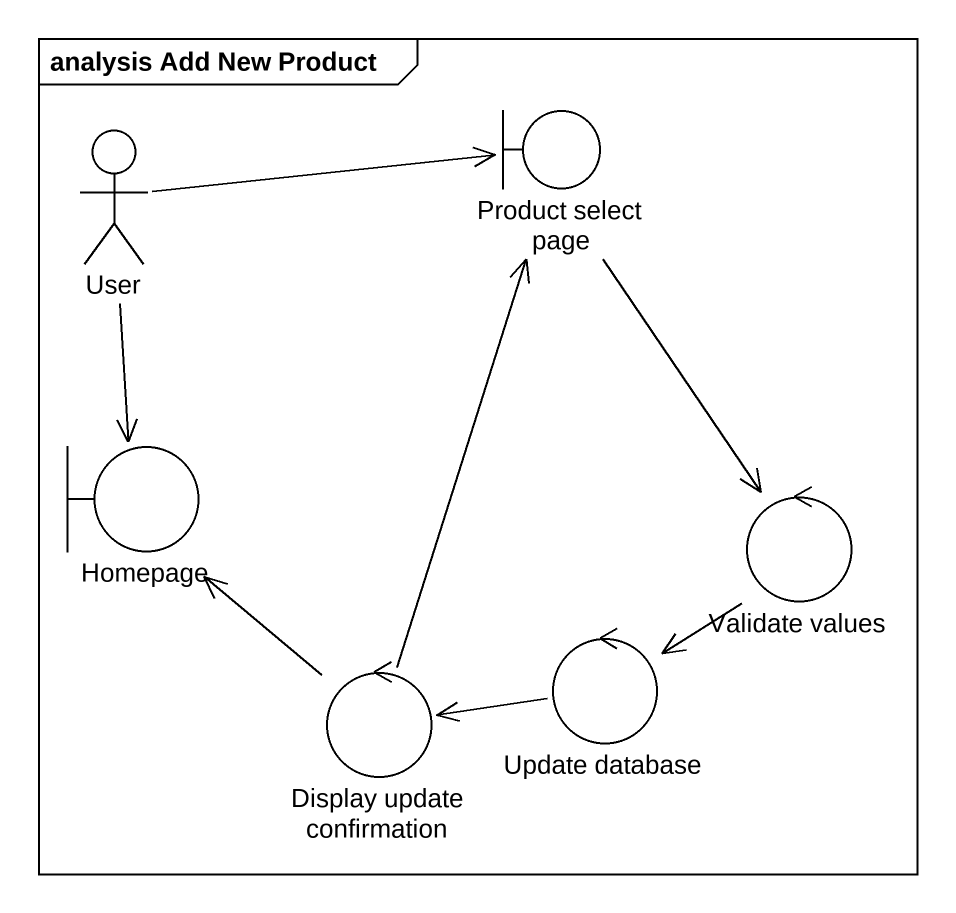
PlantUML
@startuml
mainframe analysis Add New Product
actor User
boundary "Product select page" as Product_select_page
boundary Homepage
control "Validate values" as Validate_values
control "Display update confirmation" as Display_update_confirmation
control "Update database" as Update_database
User -right-> Product_select_page
User --> Homepage
Product_select_page --> Validate_values
Validate_values --> Update_database
Display_update_confirmation -up-> Product_select_page
Display_update_confirmation -up-> Homepage
Update_database -left-> Display_update_confirmation
@enduml
